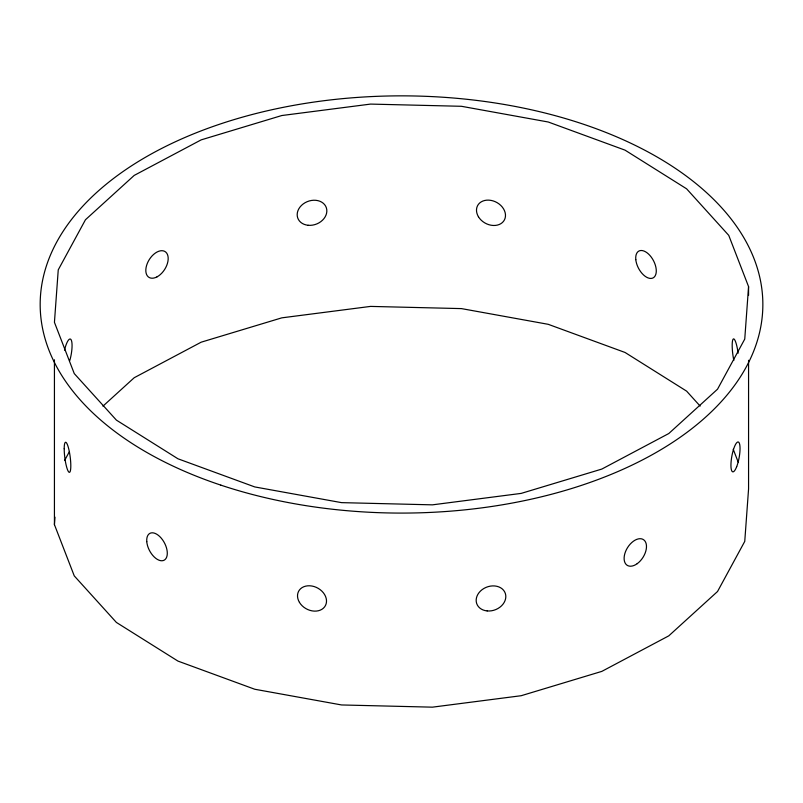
<?xml version="1.0" encoding="UTF-8"?>
<svg xmlns="http://www.w3.org/2000/svg" width="803" height="803" viewBox="0 0 803 803"><rect width="100%" height="100%" fill="white"/><g stroke="black" fill="none" stroke-linecap="round" stroke-linejoin="round"><path stroke-width="1.2" d="M748.567 360.296L748.567 488.927L744.752 541.393L717.531 591.51L668.789 635.846L601.818 671.388L521.197 695.709L432.426 707.162L341.546 704.954L254.752 689.245L177.955 661.09L116.395 622.435L74.257 575.892L54.433 524.64L54.975 517.142M748.567 286.611L744.752 339.077L717.531 389.194L668.789 433.53L601.818 469.072L521.197 493.393L432.426 504.846L341.546 502.638L254.752 486.929L177.955 458.784L116.395 420.12L74.257 373.576L54.433 322.324L58.248 269.848L85.469 219.741L134.211 175.405L201.182 139.863L281.803 115.532L370.574 104.089L461.454 106.297L548.248 122.006L625.045 150.151L686.605 188.815L728.743 235.359L748.567 286.611L748.567 295.353M64.621 460.44L69.309 451.808M102.945 406.157L134.211 377.721L201.182 342.178L281.803 317.847L370.574 306.405L461.454 308.603L548.248 324.322L625.045 352.467L686.605 391.131L700.146 406.087M733.239 449.299L738.198 462.106M54.433 359.784L54.433 524.64M64.511 350.148A15.197 3.714 -79.7 0 1 71.206 339.92A15.197 3.714 -79.7 0 1 69.791 360.517M733.832 360.417A15.197 2.71 82.7 0 1 732.998 339.338A15.197 2.71 82.7 0 1 738.118 353.19M220.845 485.132A361.33 208.609 0 0 0 762.85 304.467A361.33 208.609 0 0 0 220.855 123.803A361.33 208.609 0 0 0 220.845 485.132M146.768 541.613A15.197 8.401 62 0 0 163.029 560.624A15.197 8.401 62 0 0 161.212 538.1A15.197 8.401 62 0 0 146.768 541.613M64.2 448.726A15.197 2.71 82.7 0 0 69.168 472.325A15.197 2.71 82.7 0 0 69.168 450.824A15.197 2.71 82.7 0 0 64.2 448.726M157.007 276.874A15.197 9.134 -57.9 0 0 166.693 253.116A15.197 9.134 -57.9 0 0 147.31 263.404A15.197 9.134 -57.9 0 0 157.007 276.874M308.171 225.282A15.197 12.115 -21.2 0 0 326.339 207.736A15.197 12.115 -21.2 0 0 301.516 205.377A15.197 12.115 -21.2 0 0 308.171 225.282M478.427 216.73A15.197 11.844 28.5 0 0 503.551 221.277A15.197 11.844 28.5 0 0 490.994 200.389A15.197 11.844 28.5 0 0 478.427 216.73M635.795 259.63A15.197 8.401 62 0 0 652.227 278.25A15.197 8.401 62 0 0 649.968 255.515A15.197 8.401 62 0 0 635.795 259.63M736.682 466.673A15.187 3.714 -79.7 0 0 738.69 442.212A15.187 3.714 -79.7 0 0 731.091 461.835A15.187 3.714 -79.7 0 0 736.682 466.673M299.449 602.38A15.197 11.844 28.5 0 0 324.573 606.927A15.197 11.844 28.5 0 0 312.006 586.039A15.197 11.844 28.5 0 0 299.449 602.38M487.15 610.932A15.197 12.115 -21.2 0 0 505.318 593.387A15.197 12.115 -21.2 0 0 480.505 591.028A15.197 12.115 -21.2 0 0 487.15 610.932M637.191 563.686A15.197 9.134 -57.9 0 0 643.906 539.957A15.197 9.134 -57.9 0 0 624.804 553.729A15.197 9.134 -57.9 0 0 637.191 563.686"/></g></svg>
